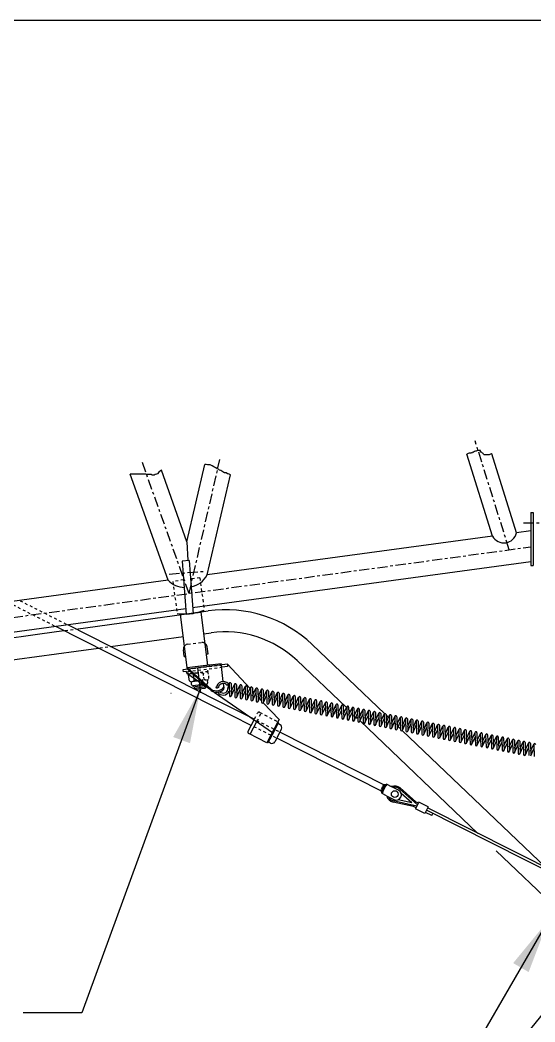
# Model space of a CAD drawing. Extents: x 0 to 267, y -90 to 34.
# Drawn here: x 229.45 to 248.34, y -67.1 to -30.31 of the extents above; entities that cross this region are included whole.
import ezdxf

# ---------------------------------------------------------------- set-up
doc = ezdxf.new("R2010")
doc.units = 0
doc.header["$LTSCALE"] = 0.3
doc.header["$MEASUREMENT"] = 0
doc.linetypes.add('CENTER', pattern=[2, 1.25, -0.25, 0.25, -0.25])
doc.linetypes.add('HIDDEN', pattern=[0.375, 0.25, -0.125])
doc.layers.get('0').update_dxf_attribs({"linetype": 'CONTINUOUS'})
for name, color, linetype in [('1', 1, 'CONTINUOUS'), ('2', 6, 'CONTINUOUS'), ('NOTES', 2, 'CONTINUOUS')]:
    doc.layers.add(name, color=color, linetype=linetype)
doc.styles.add('ROMANS', font='ROMANS.shx')
doc.dimstyles.new('FRACTION', dxfattribs={"dimtxt": 0.125, "dimasz": 0.15, "dimexe": 0.12, "dimexo": 0.12, "dimgap": 0.05, "dimtad": 0, "dimtih": 1, "dimtoh": 1, "dimdec": 4, "dimzin": 4, "dimdsep": 46, "dimlunit": 5, "dimtxsty": 'ROMANS', "dimcen": 0.09, "dimclrd": 6, "dimclre": 6, "dimclrt": 256, "dimadec": 0, "dimazin": 0, "dimtfac": 0.72, "dimtdec": 4, "dimtofl": 0, "dimtmove": 0, "dimatfit": 3, "dimfxl": 1, "dimfrac": 2, "dimtolj": 1, "dimtzin": 4, "dimarcsym": 0})

# ---------------------------------------------------------------- blocks, each defined once
blk = doc.blocks.new('WELD')
at = {"layer": '1', "color": 41}
blk.add_arc((0.074, 0), 0.101, 141.8699, 218.1301, dxfattribs=at)

msp = doc.modelspace()

# ---------------------------------------------------------------- linework, layer by layer
at = {"color": 41}
for p, q in [((235.63056, -54.32871), (235.62317, -54.26917)), ((235.76398, -54.31216), (235.63056, -54.32871)), ((235.66154, -54.57852), (235.63591, -54.37187)), ((235.84173, -54.55617), (235.8161, -54.34953)), ((236.35133, -54.23932), (236.34394, -54.17977)), ((236.05613, -54.57341), (235.75668, -54.61055)), ((236.25376, -54.70097), (235.79925, -54.75734)), ((235.82951, -54.75359), (235.84182, -54.85283)), ((236.2745, -54.79916), (235.84182, -54.85283)), ((236.23182, -54.75407), (235.87515, -54.79831)), ((236.23104, -54.85494), (236.2745, -54.79916)), ((236.2622, -54.69992), (236.2745, -54.79916)), ((236.29246, -54.69617), (236.28933, -54.69656)), ((235.84182, -54.85283), (235.89759, -54.89629)), ((236.23104, -54.85494), (235.89759, -54.89629))]:
    msp.add_line(p, q, dxfattribs=at)
at = {"color": 41, "linetype": 'HIDDEN'}
for p, q in [((236.35133, -54.23932), (235.79384, -54.30846)), ((236.18623, -54.38337), (236.17649, -54.30483)), ((236.20212, -54.51148), (236.19366, -54.44327)), ((236.36322, -54.33519), (236.35668, -54.28248)), ((236.38231, -54.48913), (236.371, -54.39794)), ((236.16919, -54.55939), (236.09477, -54.56862)), ((236.29622, -54.54363), (236.21857, -54.55326))]:
    msp.add_line(p, q, dxfattribs=at)
at = {"color": 2}
msp.add_line((236.08165, -55.01536), (235.96882, -54.10566), dxfattribs=at)
at = {"color": 41}
for centre, radius, start, end in [((235.73497, -54.433), 0.1164, 45.814865, 148.325135), ((235.74267, -54.49505), 0.1164, 225.814865, 328.325135), ((235.97795, -54.17928), 0.40075, 250.128495, 280.480393)]:
    msp.add_arc(centre, radius, start, end, dxfattribs=at)
at = {"color": 41, "linetype": 'HIDDEN'}
for centre, radius, start, end in [((236.04027, -54.68172), 0.40075, 70.128495, 124.011505), ((236.27555, -54.36595), 0.1164, 45.814865, 148.325135), ((235.97795, -54.17928), 0.40075, 284.5182, 304.011505), ((236.28325, -54.428), 0.1164, 225.814865, 328.325135)]:
    msp.add_arc(centre, radius, start, end, dxfattribs=at)
at = {"layer": '1', "color": 41, "linetype": 'CENTER'}
for p, q in [((247.40114, -49.76434), (246.14818, -45.76533)), ((235.65214, -51.36666), (233.92951, -46.53999)), ((235.65214, -51.36666), (236.78421, -46.44599)), ((247.92621, -48.78091), (248.55183, -48.78091)), ((215.80651, -54.07321), (248.19614, -49.65591)), ((234.92253, -50.65568), (236.16415, -50.56101))]:
    msp.add_line(p, q, dxfattribs=at)
at = {"layer": '1', "color": 3}
for p, q in [((246.78483, -49.26223), (245.84179, -46.25236)), ((247.66517, -49.14206), (246.75658, -46.24214)), ((248.19614, -48.40091), (248.19614, -50.34091)), ((248.27614, -48.40091), (248.27614, -50.34091)), ((235.57407, -49.47594), (235.60161, -50.16263)), ((235.65024, -50.15892), (235.40096, -50.17793)), ((235.40096, -50.17793), (235.55072, -52.14222)), ((235.65024, -50.15892), (235.8, -52.12322)), ((235.4698, -52.1319), (235.21603, -52.12131)), ((235.8, -52.12322), (235.55072, -52.14222)), ((235.9652, -52.06428), (236.20684, -51.98607))]:
    msp.add_line(p, q, dxfattribs=at)
at = {"layer": '1', "color": 3, "linetype": 'Continuous'}
for p, q in [((235.57407, -49.47594), (236.22782, -46.63433)), ((234.88411, -50.88667), (233.49257, -46.9877)), ((235.57407, -49.47594), (234.63606, -46.84773)), ((236.32075, -50.69057), (237.16688, -47.01275)), ((246.78483, -49.26223), (236.32075, -50.69057)), ((248.19614, -49.06958), (247.66517, -49.14206)), ((248.19614, -50.20602), (235.78301, -51.90041)), ((234.88411, -50.88667), (224.4274, -52.31401)), ((235.53487, -51.93428), (215.9507, -54.60751))]:
    msp.add_line(p, q, dxfattribs=at)
at = {"layer": '1', "color": 3, "linetype": 'CENTER'}
for p, q in [((248.19614, -48.40091), (248.27614, -48.40091)), ((248.19614, -50.34091), (248.27614, -50.34091)), ((235.54911, -52.12107), (235.4698, -52.1319)), ((235.9652, -52.06428), (235.79725, -52.0872))]:
    msp.add_line(p, q, dxfattribs=at)
at = {"layer": '1', "color": 3, "linetype": 'HIDDEN'}
for p, q in [((235.45391, -50.87248), (235.05304, -50.9272)), ((235.05304, -50.9272), (235.21603, -52.12131)), ((236.04385, -50.79195), (235.70206, -50.8386)), ((236.04385, -50.79195), (236.20684, -51.98607))]:
    msp.add_line(p, q, dxfattribs=at)
at = {"layer": '1', "linetype": 'HIDDEN'}
for p, q in [((230.71893, -52.56389), (229.03616, -51.71267)), ((231.15509, -52.50436), (229.47232, -51.65314)), ((231.10359, -52.72765), (231.4438, -52.68122)), ((232.37637, -53.37148), (232.71658, -53.32506)), ((235.59864, -53.23331), (236.11726, -53.16899)), ((235.59173, -54.15255), (236.83217, -53.9983)), ((237.05963, -53.99287), (237.06671, -54.04976)), ((235.59251, -54.23307), (236.82524, -54.07978)), ((236.33054, -54.82054), (236.33447, -54.82327)), ((238.24652, -55.73499), (238.91114, -56.08252)), ((238.83327, -56.6685), (237.95423, -56.22384)), ((238.93902, -56.44183), (238.07009, -56.00228))]:
    msp.add_line(p, q, dxfattribs=at)
at = {"layer": '1'}
for p, q in [((231.49179, -52.67468), (236.34853, -52.01198)), ((235.34268, -52.14454), (236.0969, -52.05099)), ((235.58392, -54.08963), (235.34268, -52.14454)), ((236.33814, -53.99609), (236.0969, -52.05099)), ((236.57849, -55.52792), (230.76215, -52.58576)), ((236.69381, -55.3061), (231.19831, -52.52622)), ((223.46788, -53.76953), (230.17526, -52.85432)), ((230.17526, -52.85432), (231.05559, -52.73419)), ((232.76458, -53.31851), (235.44296, -52.95305)), ((236.19604, -52.85029), (236.45804, -52.81454)), ((236.3471, -53.58083), (236.31547, -53.32579)), ((242.83007, -55.78504), (240.16746, -53.23884)), ((223.57739, -54.5721), (231.51132, -53.48952)), ((231.51132, -53.48952), (232.32838, -53.37803)), ((235.47379, -53.68914), (235.44216, -53.4341)), ((235.47379, -53.68914), (235.53334, -53.68176)), ((236.28756, -53.58822), (236.3471, -53.58083)), ((237.05684, -53.97037), (235.42393, -54.17341)), ((235.58392, -54.08963), (236.82442, -53.93578)), ((235.58392, -54.08963), (236.45723, -53.98132)), ((237.06671, -54.04976), (236.86282, -54.07511)), ((237.05684, -53.97037), (237.88967, -54.86136)), ((241.42289, -55.56014), (239.60764, -53.82425)), ((235.42393, -54.17341), (235.4338, -54.2528)), ((235.55736, -54.23744), (235.4338, -54.2528)), ((235.57472, -54.29618), (235.55704, -54.23748)), ((235.57472, -54.29618), (236.33054, -54.82054)), ((236.46106, -54.8883), (235.58392, -54.08963)), ((236.46932, -54.94608), (235.59168, -54.15216)), ((237.03772, -54.73389), (237.09219, -54.68681)), ((237.0776, -54.88517), (237.11953, -54.67532)), ((237.11885, -54.68353), (237.13305, -55.12283)), ((237.19081, -54.68121), (237.20501, -55.12051)), ((237.20003, -54.96651), (237.31818, -54.70666)), ((237.31497, -54.72272), (237.32917, -55.16202)), ((237.38693, -54.7204), (237.40113, -55.1597)), ((237.39615, -55.0057), (237.5143, -54.74585)), ((237.51109, -54.76191), (237.52529, -55.20121)), ((237.58306, -54.75959), (237.59725, -55.19889)), ((237.59228, -55.04489), (237.71043, -54.78504)), ((237.70722, -54.8011), (237.72141, -55.2404)), ((237.77918, -54.79878), (237.79338, -55.23807)), ((236.57465, -54.98989), (238.70842, -56.47022)), ((237.2018, -55.13657), (237.31995, -54.87672)), ((237.39792, -55.17576), (237.51607, -54.91591)), ((237.59404, -55.21495), (237.71219, -54.9551)), ((237.7884, -55.08407), (237.90655, -54.82423)), ((237.79017, -55.25414), (237.90832, -54.99429)), ((237.90334, -54.84029), (237.91754, -55.27959)), ((237.9753, -54.83797), (237.9895, -55.27726)), ((237.97915, -54.9571), (238.03359, -55.01534)), ((237.98452, -55.12326), (238.10267, -54.86342)), ((237.98629, -55.29333), (238.10444, -55.03348)), ((238.0868, -55.07227), (238.10637, -55.0932)), ((238.09946, -54.87948), (238.11366, -55.31878)), ((238.17143, -54.87716), (238.18562, -55.31645)), ((238.18065, -55.16245), (238.2988, -54.90261)), ((238.18241, -55.33252), (238.30056, -55.07267)), ((238.29559, -54.91867), (238.30978, -55.35797)), ((238.36755, -54.91634), (238.38175, -55.35564)), ((238.37677, -55.20164), (238.49492, -54.9418)), ((238.37854, -55.37171), (238.49669, -55.11186)), ((238.49171, -54.95786), (238.50591, -55.39716)), ((238.56367, -54.95553), (238.57787, -55.39483)), ((238.57289, -55.24083), (238.69104, -54.98098)), ((238.57466, -55.4109), (238.69281, -55.15105)), ((238.68783, -54.99705), (238.70203, -55.43635)), ((238.75979, -54.99472), (238.77399, -55.43402)), ((238.76901, -55.28002), (238.88717, -55.02017)), ((238.88396, -55.03624), (238.89815, -55.47554)), ((238.95592, -55.03391), (238.97011, -55.47321)), ((238.96514, -55.31921), (239.08329, -55.05936)), ((239.08008, -55.07543), (239.09427, -55.51472)), ((239.15204, -55.0731), (239.16624, -55.5124)), ((239.16126, -55.3584), (239.27941, -55.09855)), ((239.2762, -55.11462), (239.2904, -55.55391)), ((239.34816, -55.11229), (239.36236, -55.55159)), ((239.35738, -55.39759), (239.47553, -55.13774)), ((239.47232, -55.15381), (239.48652, -55.5931)), ((239.54429, -55.15148), (239.55848, -55.59078)), ((239.55351, -55.43678), (239.67166, -55.17693)), ((237.92969, -56.21142), (236.57849, -55.52792)), ((238.04554, -55.98986), (236.69381, -55.3061)), ((238.23073, -55.22625), (238.3082, -55.30913)), ((238.37384, -55.37934), (238.95418, -56.00022)), ((238.77078, -55.45008), (238.88893, -55.19024)), ((238.9669, -55.48927), (239.08505, -55.22943)), ((239.16303, -55.52846), (239.28118, -55.26862)), ((239.35915, -55.56765), (239.4773, -55.30781)), ((239.55527, -55.60684), (239.67342, -55.34699)), ((239.66845, -55.19299), (239.68264, -55.63229)), ((239.74041, -55.19067), (239.75461, -55.62997)), ((239.74963, -55.47597), (239.86778, -55.21612)), ((239.7514, -55.64603), (239.86955, -55.38618)), ((239.86457, -55.23218), (239.87877, -55.67148)), ((239.93653, -55.22986), (239.95073, -55.66916)), ((239.94575, -55.51516), (240.0639, -55.25531)), ((239.94752, -55.68522), (240.06567, -55.42537)), ((240.06069, -55.27137), (240.07489, -55.71067)), ((240.13266, -55.26905), (240.14685, -55.70835)), ((240.14188, -55.55435), (240.26003, -55.2945)), ((240.14364, -55.72441), (240.26179, -55.46456)), ((240.25682, -55.31056), (240.27101, -55.74986)), ((240.32878, -55.30824), (240.34297, -55.74753)), ((240.338, -55.59353), (240.45615, -55.33369)), ((240.33976, -55.7636), (240.45792, -55.50375)), ((240.45294, -55.34975), (240.46714, -55.78905)), ((240.5249, -55.34743), (240.5391, -55.78672)), ((240.53412, -55.63272), (240.65227, -55.37288)), ((240.53589, -55.80279), (240.65404, -55.54294)), ((240.64906, -55.38894), (240.66326, -55.82824)), ((240.72102, -55.38662), (240.73522, -55.82591)), ((240.73024, -55.67191), (240.84839, -55.41207)), ((240.84518, -55.42813), (240.85938, -55.86743)), ((240.91715, -55.4258), (240.93134, -55.8651)), ((240.92637, -55.7111), (241.04452, -55.45126)), ((241.04131, -55.46732), (241.0555, -55.90662)), ((241.11327, -55.46499), (241.12747, -55.90429)), ((241.12249, -55.75029), (241.24064, -55.49044)), ((241.23743, -55.50651), (241.25163, -55.94581)), ((241.30939, -55.50418), (241.32359, -55.94348)), ((241.31861, -55.78948), (241.43676, -55.52963)), ((241.43355, -55.5457), (241.44775, -55.985)), ((241.50552, -55.54337), (241.51971, -55.98267)), ((240.73201, -55.84198), (240.85016, -55.58213)), ((240.92813, -55.88117), (241.04628, -55.62132)), ((241.12426, -55.92036), (241.24241, -55.66051)), ((241.32038, -55.95954), (241.43853, -55.6997)), ((241.572, -55.70273), (241.50871, -55.6422)), ((241.51474, -55.82867), (241.63289, -55.56882)), ((241.5165, -55.99873), (241.63465, -55.73889)), ((241.63544, -55.76339), (241.62713, -55.75544)), ((241.62968, -55.58489), (241.64387, -56.02418)), ((241.70164, -55.58256), (241.71584, -56.02186)), ((241.72111, -55.84531), (241.70978, -55.83448)), ((241.71086, -55.86786), (241.82901, -55.60801)), ((241.71263, -56.03792), (241.83078, -55.77808)), ((241.83652, -55.95567), (241.77623, -55.89803)), ((241.8258, -55.62408), (241.84, -56.06337)), ((241.89776, -55.62175), (241.91196, -56.06105)), ((241.90698, -55.90705), (242.02513, -55.6472)), ((241.90875, -56.07711), (242.0269, -55.81727)), ((242.02192, -55.66327), (242.03612, -56.10256)), ((242.09388, -55.66094), (242.10808, -56.10024)), ((242.1031, -55.94624), (242.22125, -55.68639)), ((242.10487, -56.1163), (242.22302, -55.85645)), ((242.21805, -55.70245), (242.23224, -56.14175)), ((242.29001, -55.70013), (242.3042, -56.13943)), ((242.29923, -55.98543), (242.41738, -55.72558)), ((242.30099, -56.15549), (242.41914, -55.89564)), ((242.41417, -55.74164), (242.42836, -56.18094)), ((242.48613, -55.73932), (242.50033, -56.17862)), ((242.49535, -56.02462), (242.6135, -55.76477)), ((242.61029, -55.78083), (242.62449, -56.22013)), ((242.68225, -55.77851), (242.69645, -56.21781)), ((242.69147, -56.06381), (242.80962, -55.80396)), ((242.80641, -55.82002), (242.82061, -56.25932)), ((242.87838, -55.8177), (242.89257, -56.25699)), ((242.97092, -55.91973), (242.87883, -55.83166)), ((242.8876, -56.10299), (243.00575, -55.84315)), ((243.00254, -55.85921), (243.01673, -56.29851)), ((243.0745, -55.85689), (243.0887, -56.29618)), ((243.08372, -56.14218), (243.20187, -55.88234)), ((243.19866, -55.8984), (243.21286, -56.3377)), ((243.27062, -55.89608), (243.28482, -56.33537)), ((237.8157, -56.42942), (238.03768, -56.00489)), ((237.89424, -56.53819), (238.13705, -56.07383)), ((238.91114, -56.08252), (238.50569, -56.85792)), ((238.95418, -56.00022), (238.70842, -56.47022)), ((238.98786, -56.18897), (238.93429, -56.16195)), ((246.25061, -60.17678), (241.92534, -56.04062)), ((242.49712, -56.19468), (242.61527, -55.93483)), ((242.69324, -56.23387), (242.81139, -55.97402)), ((242.88936, -56.27306), (243.00751, -56.01321)), ((243.12003, -56.06232), (243.0799, -56.02394)), ((243.08549, -56.31225), (243.20364, -56.0524)), ((243.20663, -56.14514), (243.17516, -56.11504)), ((243.27984, -56.18137), (243.39799, -55.92153)), ((243.28161, -56.35144), (243.39976, -56.09159)), ((243.4077, -56.33742), (243.32426, -56.25763)), ((243.39478, -55.93759), (243.40898, -56.37689)), ((243.46675, -55.93526), (243.48094, -56.37456)), ((243.47596, -56.22056), (243.59412, -55.96072)), ((243.47773, -56.39063), (243.59588, -56.13078)), ((243.59091, -55.97678), (243.6051, -56.41608)), ((243.66287, -55.97445), (243.67706, -56.41375)), ((243.67209, -56.25975), (243.79024, -55.9999)), ((243.67385, -56.42982), (243.79201, -56.16997)), ((243.78703, -56.01597), (243.80123, -56.45527)), ((243.85899, -56.01364), (243.87319, -56.45294)), ((243.86821, -56.29894), (243.98636, -56.03909)), ((243.86998, -56.469), (243.98813, -56.20916)), ((243.98315, -56.05516), (243.99735, -56.49446)), ((244.05511, -56.05283), (244.06931, -56.49213)), ((244.06433, -56.33813), (244.18248, -56.07828)), ((244.0661, -56.50819), (244.18425, -56.24835)), ((244.17927, -56.09435), (244.19347, -56.53364)), ((244.25124, -56.09202), (244.26543, -56.53132)), ((244.26046, -56.37732), (244.37861, -56.11747)), ((244.3754, -56.13354), (244.38959, -56.57283)), ((244.44736, -56.13121), (244.46156, -56.57051)), ((244.45658, -56.41651), (244.57473, -56.15666)), ((244.57152, -56.17273), (244.58572, -56.61202)), ((244.64348, -56.1704), (244.65768, -56.6097)), ((244.6527, -56.4557), (244.77085, -56.19585)), ((244.76764, -56.21191), (244.78184, -56.65121)), ((244.83961, -56.20959), (244.8538, -56.64889)), ((244.84883, -56.49489), (244.96698, -56.23504)), ((244.96377, -56.2511), (244.97796, -56.6904)), ((245.03573, -56.24878), (245.04993, -56.68808)), ((245.04495, -56.53408), (245.1631, -56.27423)), ((238.50569, -56.85792), (237.84107, -56.51039)), ((238.92341, -56.58322), (238.79913, -56.81277)), ((238.92341, -56.58322), (239.04096, -56.35015)), ((242.87237, -58.43149), (238.9834, -56.46428)), ((248.73877, -61.4354), (243.47228, -56.39917)), ((244.26222, -56.54738), (244.38037, -56.28754)), ((244.45835, -56.58657), (244.5765, -56.32672)), ((244.65447, -56.62576), (244.77262, -56.36591)), ((244.85059, -56.66495), (244.96874, -56.4051)), ((245.04672, -56.70414), (245.16487, -56.44429)), ((245.15989, -56.29029), (245.17409, -56.72959)), ((245.23185, -56.28797), (245.24605, -56.72727)), ((245.24107, -56.57327), (245.35922, -56.31342)), ((245.24284, -56.74333), (245.36099, -56.48348)), ((245.35601, -56.32948), (245.37021, -56.76878)), ((245.42797, -56.32716), (245.44217, -56.76645)), ((245.43719, -56.61245), (245.55534, -56.35261)), ((245.43896, -56.78252), (245.55711, -56.52267)), ((245.55213, -56.36867), (245.56633, -56.80797)), ((245.6241, -56.36635), (245.63829, -56.80564)), ((245.63332, -56.65164), (245.75147, -56.3918)), ((245.63508, -56.82171), (245.75323, -56.56186)), ((245.74826, -56.40786), (245.76245, -56.84716)), ((245.82022, -56.40554), (245.83442, -56.84483)), ((245.82944, -56.69083), (245.94759, -56.43099)), ((245.83121, -56.8609), (245.94936, -56.60105)), ((245.94438, -56.44705), (245.95858, -56.88635)), ((246.01634, -56.44472), (246.03054, -56.88402)), ((246.02556, -56.73002), (246.14371, -56.47018)), ((246.02733, -56.90009), (246.14548, -56.64024)), ((246.1405, -56.48624), (246.1547, -56.92554)), ((246.21247, -56.48391), (246.22666, -56.92321)), ((246.22169, -56.76921), (246.33984, -56.50936)), ((246.33663, -56.52543), (246.35082, -56.96473)), ((246.40859, -56.5231), (246.42279, -56.9624)), ((246.41781, -56.8084), (246.53596, -56.54855)), ((246.53275, -56.56462), (246.54695, -57.00392)), ((246.60471, -56.56229), (246.61891, -57.00159)), ((246.61393, -56.84759), (246.73208, -56.58774)), ((246.72887, -56.60381), (246.74307, -57.0431)), ((246.80083, -56.60148), (246.81503, -57.04078)), ((246.81005, -56.88678), (246.92821, -56.62693)), ((246.925, -56.643), (246.93919, -57.08229)), ((246.99696, -56.64067), (247.01115, -57.07997)), ((238.63648, -56.86117), (238.58371, -56.8326)), ((242.75952, -58.65457), (238.86779, -56.68596)), ((246.22345, -56.93928), (246.3416, -56.67943)), ((246.41958, -56.97846), (246.53773, -56.71862)), ((246.6157, -57.01765), (246.73385, -56.75781)), ((246.81182, -57.05684), (246.92997, -56.797)), ((247.00618, -56.92597), (247.12433, -56.66612)), ((247.00794, -57.09603), (247.1261, -56.83618)), ((247.12112, -56.68219), (247.13531, -57.12148)), ((247.19308, -56.67986), (247.20728, -57.11916)), ((247.2023, -56.96516), (247.32045, -56.70531)), ((247.20407, -57.13522), (247.32222, -56.87537)), ((247.31724, -56.72137), (247.33144, -57.16067)), ((247.3892, -56.71905), (247.4034, -57.15835)), ((247.39842, -57.00435), (247.51657, -56.7445)), ((247.40019, -57.17441), (247.51834, -56.91456)), ((247.51336, -56.76056), (247.52756, -57.19986)), ((247.58533, -56.75824), (247.59952, -57.19754)), ((247.59455, -57.04354), (247.7127, -56.78369)), ((247.59631, -57.2136), (247.71446, -56.95375)), ((247.70949, -56.79975), (247.72368, -57.23905)), ((247.78145, -56.79743), (247.79565, -57.23673)), ((247.79067, -57.08273), (247.90882, -56.82288)), ((247.79244, -57.25279), (247.91059, -56.99294)), ((247.90561, -56.83894), (247.91981, -57.27824)), ((247.97757, -56.83662), (247.99177, -57.27591)), ((247.98679, -57.12191), (248.10494, -56.86207)), ((248.10173, -56.87813), (248.11593, -57.31743)), ((248.1737, -56.87581), (248.18789, -57.3151)), ((248.18292, -57.1611), (248.30107, -56.90126)), ((248.29786, -56.91732), (248.31205, -57.35662)), ((247.98856, -57.29198), (248.10671, -57.03213)), ((248.18468, -57.33117), (248.30283, -57.07132)), ((242.90171, -58.37349), (242.87232, -58.43158)), ((242.90171, -58.37349), (243.06679, -58.457)), ((243.33895, -58.59467), (243.06679, -58.457)), ((242.75952, -58.65457), (242.73018, -58.71258)), ((242.89527, -58.79608), (242.73018, -58.71258)), ((242.89527, -58.79608), (243.16743, -58.93375)), ((244.03255, -59.13098), (243.36645, -58.5469)), ((243.82696, -59.05445), (243.43569, -58.71135)), ((244.01043, -59.17472), (243.14524, -58.98421)), ((243.82696, -59.05445), (243.31874, -58.94254)), ((243.98094, -59.236), (243.94035, -59.21547)), ((244.08702, -59.0263), (243.95837, -59.28062)), ((244.03255, -59.13098), (244.01043, -59.17472)), ((244.06445, -59.07092), (244.02386, -59.05039)), ((244.4261, -59.19783), (244.08702, -59.0263)), ((244.4261, -59.19783), (244.29746, -59.45214)), ((244.29746, -59.45214), (243.95837, -59.28062)), ((244.55401, -59.52589), (244.32003, -59.40753)), ((249.81677, -62.08381), (244.36201, -59.32454)), ((249.8583, -62.00172), (244.40353, -59.24245)), ((244.55401, -59.52589), (244.59599, -59.4429)), ((251.13998, -64.85239), (246.91648, -60.81354))]:
    msp.add_line(p, q, dxfattribs=at)
at = {"layer": '1', "color": 4, "linetype": 'Continuous'}
for p, q in [((236.90684, -54.60032), (236.82442, -53.93578)), ((235.59168, -54.15216), (235.58392, -54.08963)), ((236.93635, -54.83831), (236.91582, -54.67275))]:
    msp.add_line(p, q, dxfattribs=at)
at = {"layer": '1', "color": 41}
for p, q in [((235.7435, -54.71389), (235.73495, -54.64501)), ((236.33591, -54.64042), (236.32736, -54.57154)), ((234.98995, -55.04641), (234.97883, -55.03841))]:
    msp.add_line(p, q, dxfattribs=at)
at = {"layer": '1', "linetype": 'HIDDEN', "ltscale": 0.5}
msp.add_line((236.36011, -54.84105), (236.55054, -54.97316), dxfattribs=at)
at = {"layer": '1', "linetype": 'HIDDEN', "ltscale": 0.85}
for p, q in [((238.05487, -55.97202), (238.16554, -55.76036)), ((238.14664, -56.05548), (238.29969, -55.7628))]:
    msp.add_line(p, q, dxfattribs=at)
at = {"layer": '1', "color": 7}
msp.add_line((242.75952, -58.65457), (242.87232, -58.43158), dxfattribs=at)
at = {"layer": '1', "linetype": 'Continuous'}
for p, q in [((243.97188, -59.01528), (243.39744, -58.51156)), ((243.88127, -59.1944), (243.13514, -59.03011))]:
    msp.add_line(p, q, dxfattribs=at)
at = {"layer": '1', "color": 3}
for points in [[(246.75658, -46.24214), (246.74915, -46.24585), (246.70687, -46.25994), (246.66459, -46.27403), (246.48139, -46.27403), (246.4532, -46.25994), (246.43911, -46.23177), (246.41092, -46.21768), (246.39683, -46.18951), (246.36865, -46.17542), (246.34046, -46.14725), (246.34046, -46.11907), (246.22772, -46.11907), (246.18544, -46.14725), (246.15725, -46.14725), (246.12907, -46.16133), (246.08679, -46.17542), (246.05861, -46.17542), (246.04451, -46.20359), (246.01633, -46.20359), (245.98814, -46.21768), (245.93177, -46.21768), (245.88949, -46.23177), (245.86131, -46.24585), (245.84179, -46.25236)], [(237.16688, -47.01275), (237.12588, -46.99226), (237.09178, -46.97521), (237.05768, -46.97521), (237.00653, -46.94112), (236.95538, -46.94112), (236.92127, -46.92408), (236.88717, -46.90704), (236.85307, -46.87295), (236.81897, -46.8559), (236.76781, -46.83886), (236.73371, -46.80477), (236.68256, -46.78773), (236.63141, -46.75364), (236.5632, -46.71955), (236.495, -46.68546), (236.4268, -46.65138), (236.32449, -46.65138), (236.27334, -46.63433), (236.22782, -46.63433)], [(234.63606, -46.84773), (234.60851, -46.86839), (234.5403, -46.91952), (234.48915, -46.97065), (234.45505, -46.9877), (234.4039, -47.00474), (234.36979, -47.02179), (234.30159, -47.02179), (234.26749, -47.00474), (234.09698, -47.00474), (234.06288, -46.9877), (233.49257, -46.9877)]]:
    msp.add_lwpolyline(points, dxfattribs=at)
at = {"layer": '1'}
msp.add_circle((243.19965, -58.73713), 0.12643, dxfattribs=at)
at = {"layer": '1', "color": 3}
for centre, radius, start, end in [((247.20276, -49.03924), 0.4737, 208.082088, 347.463543), ((235.53516, -50.24648), 0.90242, 282.091074, 330.520585), ((235.52195, -50.24828), 0.90242, 225.025046, 267.020248)]:
    msp.add_arc(centre, radius, start, end, dxfattribs=at)
at = {"layer": '1'}
for centre, radius, start, end in [((236.97652, -56.61433), 4.645, 46.604, 97.77), ((236.97652, -56.61433), 3.835, 46.604, 97.77), ((235.62079, -53.41194), 0.18, 140.732124, 187.07), ((235.62079, -53.41194), 0.18, 97.07, 129.970479), ((236.13972, -53.35011), 0.18, 63.846546, 97.07), ((236.13684, -53.34794), 0.18, 7.07, 52.923487), ((236.90305, -54.85029), 0.25, 40.837389, 175.712138), ((236.90305, -54.85029), 0.178, 40.837389, 165.484915), ((237.15483, -54.68237), 0.036, 1.850949, 181.850949), ((237.35095, -54.72156), 0.036, 1.850949, 181.850949), ((237.54708, -54.76075), 0.036, 1.850949, 181.850949), ((237.7432, -54.79994), 0.036, 1.850949, 181.850949), ((237.93932, -54.83913), 0.036, 1.850949, 181.850949), ((236.90305, -54.85029), 0.25, 214.170266, 334.017111), ((236.90305, -54.85029), 0.178, 225.342515, 348.7), ((237.16903, -55.12167), 0.036, 181.850949, 1.850949), ((237.36515, -55.16086), 0.036, 181.850949, 1.850949), ((238.13544, -54.87832), 0.036, 1.850949, 181.850949), ((238.33157, -54.91751), 0.036, 1.850949, 181.850949), ((238.52769, -54.9567), 0.036, 1.850949, 181.850949), ((238.72381, -54.99589), 0.036, 1.850949, 181.850949), ((238.91994, -55.03507), 0.036, 1.850949, 181.850949), ((239.11606, -55.07426), 0.036, 1.850949, 181.850949), ((239.31218, -55.11345), 0.036, 1.850949, 181.850949), ((239.50831, -55.15264), 0.036, 1.850949, 181.850949), ((239.70443, -55.19183), 0.036, 1.850949, 181.850949), ((237.56127, -55.20005), 0.036, 181.850949, 1.850949), ((237.7574, -55.23924), 0.036, 181.850949, 1.850949), ((237.95352, -55.27843), 0.036, 181.850949, 1.850949), ((238.14964, -55.31762), 0.036, 181.850949, 1.850949), ((238.34576, -55.3568), 0.036, 181.850949, 1.850949), ((238.54189, -55.39599), 0.036, 181.850949, 1.850949), ((238.73801, -55.43518), 0.036, 181.850949, 1.850949), ((238.93413, -55.47437), 0.036, 181.850949, 1.850949), ((239.13026, -55.51356), 0.036, 181.850949, 1.850949), ((239.90055, -55.23102), 0.036, 1.850949, 181.850949), ((240.09667, -55.27021), 0.036, 1.850949, 181.850949), ((240.2928, -55.3094), 0.036, 1.850949, 181.850949), ((240.48892, -55.34859), 0.036, 1.850949, 181.850949), ((240.68504, -55.38778), 0.036, 1.850949, 181.850949), ((240.88117, -55.42697), 0.036, 1.850949, 181.850949), ((241.07729, -55.46616), 0.036, 1.850949, 181.850949), ((241.27341, -55.50535), 0.036, 1.850949, 181.850949), ((241.46953, -55.54453), 0.036, 1.850949, 181.850949), ((241.66566, -55.58372), 0.036, 1.850949, 181.850949), ((239.32638, -55.55275), 0.036, 181.850949, 1.850949), ((239.5225, -55.59194), 0.036, 181.850949, 1.850949), ((239.71862, -55.63113), 0.036, 181.850949, 1.850949), ((239.91475, -55.67032), 0.036, 181.850949, 1.850949), ((240.11087, -55.70951), 0.036, 181.850949, 1.850949), ((240.30699, -55.7487), 0.036, 181.850949, 1.850949), ((240.50312, -55.78789), 0.036, 181.850949, 1.850949), ((240.69924, -55.82708), 0.036, 181.850949, 1.850949), ((240.89536, -55.86626), 0.036, 181.850949, 1.850949), ((241.09149, -55.90545), 0.036, 181.850949, 1.850949), ((241.86178, -55.62291), 0.036, 1.850949, 181.850949), ((242.0579, -55.6621), 0.036, 1.850949, 181.850949), ((242.25403, -55.70129), 0.036, 1.850949, 181.850949), ((242.45015, -55.74048), 0.036, 1.850949, 181.850949), ((242.64627, -55.77967), 0.036, 1.850949, 181.850949), ((242.8424, -55.81886), 0.036, 1.850949, 181.850949), ((243.03852, -55.85805), 0.036, 1.850949, 181.850949), ((243.23464, -55.89724), 0.036, 1.850949, 181.850949), ((243.43076, -55.93643), 0.036, 1.850949, 181.850949), ((238.93382, -56.29611), 0.12, 333.235039, 63.235039), ((241.28761, -55.94464), 0.036, 181.850949, 1.850949), ((241.48373, -55.98383), 0.036, 181.850949, 1.850949), ((241.67985, -56.02302), 0.036, 181.850949, 1.850949), ((241.87598, -56.06221), 0.036, 181.850949, 1.850949), ((242.0721, -56.1014), 0.036, 181.850949, 1.850949), ((242.26822, -56.14059), 0.036, 181.850949, 1.850949), ((242.46435, -56.17978), 0.036, 181.850949, 1.850949), ((242.66047, -56.21897), 0.036, 181.850949, 1.850949), ((242.85659, -56.25816), 0.036, 181.850949, 1.850949), ((243.62689, -55.97562), 0.036, 1.850949, 181.850949), ((243.82301, -56.01481), 0.036, 1.850949, 181.850949), ((244.01913, -56.05399), 0.036, 1.850949, 181.850949), ((244.21526, -56.09318), 0.036, 1.850949, 181.850949), ((244.41138, -56.13237), 0.036, 1.850949, 181.850949), ((244.6075, -56.17156), 0.036, 1.850949, 181.850949), ((244.80362, -56.21075), 0.036, 1.850949, 181.850949), ((244.99975, -56.24994), 0.036, 1.850949, 181.850949), ((245.19587, -56.28913), 0.036, 1.850949, 181.850949), ((237.86887, -56.45722), 0.06, 152.395372, 242.395372), ((243.05271, -56.29735), 0.036, 181.850949, 1.850949), ((243.24884, -56.33654), 0.036, 181.850949, 1.850949), ((243.44496, -56.37572), 0.036, 181.850949, 1.850949), ((243.64108, -56.41491), 0.036, 181.850949, 1.850949), ((243.83721, -56.4541), 0.036, 181.850949, 1.850949), ((244.03333, -56.49329), 0.036, 181.850949, 1.850949), ((244.22945, -56.53248), 0.036, 181.850949, 1.850949), ((244.42558, -56.57167), 0.036, 181.850949, 1.850949), ((244.6217, -56.61086), 0.036, 181.850949, 1.850949), ((244.81782, -56.65005), 0.036, 181.850949, 1.850949), ((245.39199, -56.32832), 0.036, 1.850949, 181.850949), ((245.58812, -56.36751), 0.036, 1.850949, 181.850949), ((245.78424, -56.4067), 0.036, 1.850949, 181.850949), ((245.98036, -56.44589), 0.036, 1.850949, 181.850949), ((246.17648, -56.48508), 0.036, 1.850949, 181.850949), ((246.37261, -56.52427), 0.036, 1.850949, 181.850949), ((246.56873, -56.56345), 0.036, 1.850949, 181.850949), ((246.76485, -56.60264), 0.036, 1.850949, 181.850949), ((246.96098, -56.64183), 0.036, 1.850949, 181.850949), ((247.1571, -56.68102), 0.036, 1.850949, 181.850949), ((238.69361, -56.75564), 0.12, 241.569632, 331.569632), ((245.01394, -56.68924), 0.036, 181.850949, 1.850949), ((245.21007, -56.72843), 0.036, 181.850949, 1.850949), ((245.40619, -56.76762), 0.036, 181.850949, 1.850949), ((245.60231, -56.80681), 0.036, 181.850949, 1.850949), ((245.79844, -56.846), 0.036, 181.850949, 1.850949), ((245.99456, -56.88518), 0.036, 181.850949, 1.850949), ((246.19068, -56.92437), 0.036, 181.850949, 1.850949), ((246.3868, -56.96356), 0.036, 181.850949, 1.850949), ((246.58293, -57.00275), 0.036, 181.850949, 1.850949), ((247.35322, -56.72021), 0.036, 1.850949, 181.850949), ((247.54935, -56.7594), 0.036, 1.850949, 181.850949), ((247.74547, -56.79859), 0.036, 1.850949, 181.850949), ((247.94159, -56.83778), 0.036, 1.850949, 181.850949), ((248.13771, -56.87697), 0.036, 1.850949, 181.850949), ((248.33384, -56.91616), 0.036, 1.850949, 181.850949), ((246.77905, -57.04194), 0.036, 181.850949, 1.850949), ((246.97517, -57.08113), 0.036, 181.850949, 1.850949), ((247.1713, -57.12032), 0.036, 181.850949, 1.850949), ((247.36742, -57.15951), 0.036, 181.850949, 1.850949), ((247.56354, -57.1987), 0.036, 181.850949, 1.850949), ((247.75966, -57.23789), 0.036, 181.850949, 1.850949), ((247.95579, -57.27708), 0.036, 181.850949, 1.850949), ((243.19965, -58.73713), 0.253, 48.753249, 104.491593), ((243.19965, -58.73713), 0.253, 201.843686, 257.582029), ((243.25319, -58.76421), 0.19, 243.16764, 63.16764), ((243.82751, -59.43855), 0.25, 63.167639, 77.582029), ((244.13671, -58.82731), 0.25, 228.753249, 243.167639)]:
    msp.add_arc(centre, radius, start, end, dxfattribs=at)
at = {"layer": '1', "color": 41}
for centre, start, end in [((235.68536, -54.65123), 6.975008, 69.765263), ((235.7931, -54.70774), 187.07, 277.07), ((236.28631, -54.64657), 277.07, 7.07), ((236.37697, -54.56545), 124.374737, 187.164992)]:
    msp.add_arc(centre, 0.04998, start, end, dxfattribs=at)
at = {"layer": '1', "linetype": 'HIDDEN', "ltscale": 0.85}
msp.add_arc((238.21871, -55.78816), 0.06, 62.395372, 152.395372, dxfattribs=at)
at = {"layer": '1', "linetype": 'Continuous'}
for start, end in [(48.753249, 113.871159), (192.46412, 257.582029)]:
    msp.add_arc((243.19965, -58.73713), 0.3, start, end, dxfattribs=at)
at = {"layer": '1'}
for centre, major_axis, start_param, end_param in [((236.68226, -54.81169), (0.24699, 0.03063), -2.73859787, 0), ((236.68226, -54.81169), (0.04847, 0.00601), 1.97084592, 6.28318531), ((236.68929, -54.86835), (0.24699, 0.03063), -2.74076714, -0.00474704)]:
    msp.add_ellipse(centre, major_axis=major_axis, ratio=0.5, start_param=start_param, end_param=end_param, dxfattribs=at)
for p in [(236.73073, -54.80568), (236.46932, -54.94608)]:
    msp.add_point(p, dxfattribs=at)
at = {"layer": '2'}
msp.add_line((238.94769, -56.13479), (238.89412, -56.10777), dxfattribs=at)
at = {"layer": '2', "const_width": 0.06}
for points in [[(238.9209, -56.12128), (238.73717, -56.48555)], [(238.54294, -56.84433), (238.73717, -56.48555)]]:
    msp.add_lwpolyline(points, dxfattribs=at)
at = {"layer": '2', "const_width": 0.03}
for points in [[(238.91044, -56.11053, -1), (238.93137, -56.13202, -1)], [(238.52814, -56.84187, 1), (238.55774, -56.84678, 1)]]:
    msp.add_lwpolyline(points, format="xyb", close=True, dxfattribs=at)
at = {"layer": 'NOTES'}
msp.add_line((206.96459, -30.31426), (266.96459, -30.31426), dxfattribs=at)

# ---------------------------------------------------------------- block references
at = {"layer": '1', "xscale": -1, "rotation": 275.0641150924397}
for p in [(242.7816, -58.48727), (242.79925, -58.45239), (242.82025, -58.41088), (242.83873, -58.37434)]:
    msp.add_blockref('WELD', p, dxfattribs=at)
at = {"layer": '1', "rotation": 211.2711623437146}
for p in [(242.75068, -58.54841), (242.69355, -58.66133), (242.71203, -58.6248), (242.73303, -58.58328)]:
    msp.add_blockref('WELD', p, dxfattribs=at)

# ---------------------------------------------------------------- leaders
at = {"layer": 'NOTES', "annotation_type": 0, "has_hookline": 1, "hookline_direction": 1}
for points, text_width in [([(236.06432, -54.87562), (231.71344, -66.76319), (229.56344, -66.76319)], 10.09524), ([(248.82956, -63.37625), (242.32515, -74.59157), (240.17515, -74.59157)], 9)]:
    msp.add_leader(points, dimstyle='FRACTION', override={"dimasz": 2, "dimgap": 0.05, "dimtad": 0}, dxfattribs=dict(at, text_width=text_width))
at = {"layer": 'NOTES'}
msp.add_leader([(250.25181, -64.78279), (242.32515, -74.59157), (240.70731, -74.59157)], dimstyle='FRACTION', override={"dimasz": 2, "dimgap": 0.05, "dimtad": 0}, dxfattribs=at)

doc.saveas('drawing.dxf')
